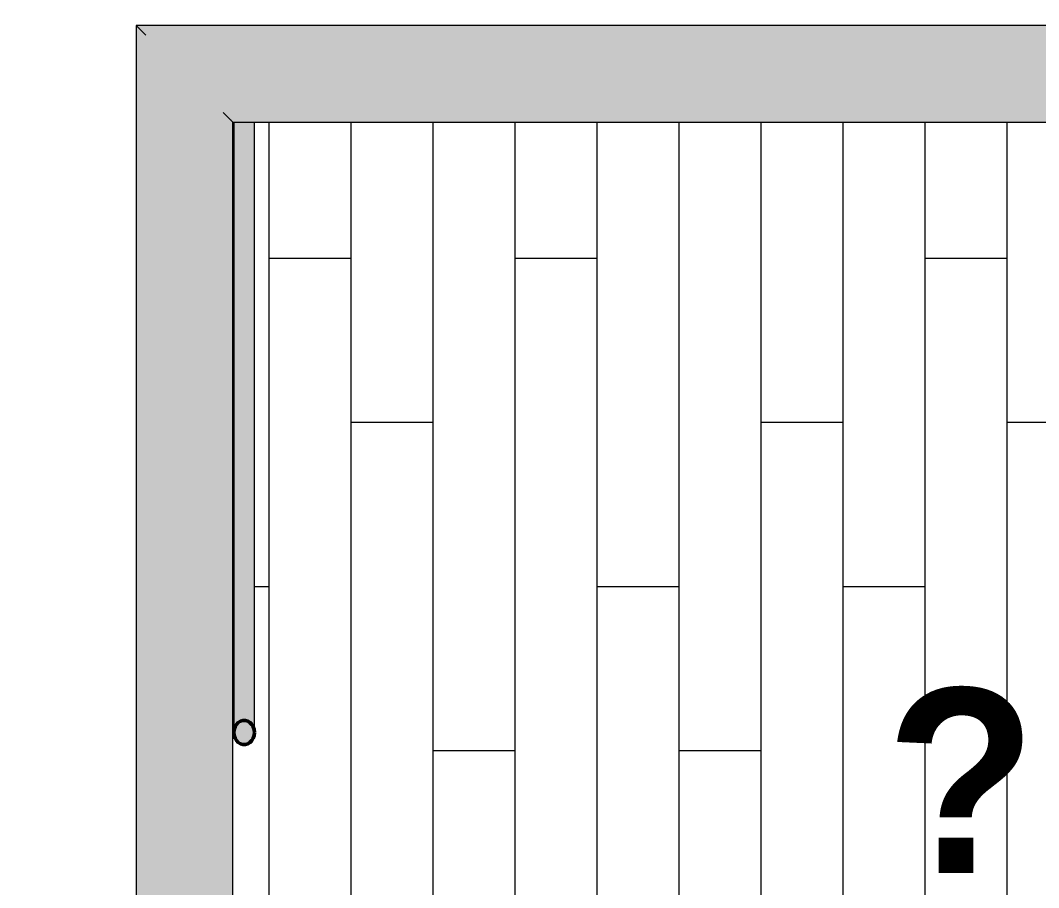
# Model space of a CAD drawing. Header units: inches. Extents: x -4218 to -1814, y 9706 to 12426.
# Drawn here: x -3065.59 to -3015.93, y 12142.15 to 12184.45 of the extents above; entities that cross this region are included whole.
import ezdxf

# ---------------------------------------------------------------- set-up
doc = ezdxf.new("R2010")
doc.units = ezdxf.units.IN
doc.header["$MEASUREMENT"] = 0
for name, color, linetype, lineweight in [('0-1', 7, 'Continuous', 5), ('0-2', 50, 'Continuous', 13), ('A-ANNO-DIMS', 211, 'Continuous', 9), ('A-ANNO-DIMS-96', 211, 'Continuous', 9), ('A-AREA-IDEN', 2, 'Continuous', 9), ('A-FLOR-HRAL-1', 254, 'Continuous', 9), ('A-FLOR-HRAL-2', 250, 'Continuous', 9), ('A-FLOR-PATT-1', 35, 'Continuous', 9), ('A-WALL-3', 10, 'Continuous', 50), ('A-WALL-4', 50, 'Continuous', 13), ('A-WALL-9', 135, 'Continuous', 13)]:
    doc.layers.add(name, color=color, linetype=linetype, lineweight=lineweight)
doc.styles.add('Century Gothic', font='ufonts.com_century-gothic.ttf', dxfattribs={"height": 9})
doc.styles.add('Century Gothic_B', font='GOTHICB.TTF', dxfattribs={"height": 9})
doc.dimstyles.new('OD__1_8__Tol__', dxfattribs={"dimscale": 12, "dimtxt": 9.397514, "dimasz": 1, "dimexe": 0.75, "dimexo": 0.5, "dimgap": 0.125, "dimtad": 1, "dimdec": 3, "dimrnd": 0.125, "dimzin": 3, "dimdsep": 46, "dimlunit": 4, "dimtxsty": 'Century Gothic', "dimblk1": 'OBLIQUE', "dimblk2": 'OBLIQUE', "dimsah": 1, "dimcen": 0.09, "dimdle": 0.75, "dimazin": 0, "dimtfac": 1, "dimtdec": 4, "dimtix": 1, "dimtmove": 0, "dimatfit": 3, "dimfxl": 1, "dimtvp": 1, "dimtfill": 1, "dimfrac": 2, "dimtolj": 1, "dimtzin": 0, "dimarcsym": 2})

# ---------------------------------------------------------------- blocks, each defined once
blk = doc.blocks.new('Railing - Railing-2571484-FLOOR PLAN - 3RD FLOOR')
at = {"layer": 'A-FLOR-HRAL-1'}
for points in [[(-3059.949, 12118.589), (-3059.476, 12118.589), (-3059.476, 12183.729), (-3059.949, 12184.186), (-3059.949, 12118.593)], [(-2946.372, 12183.729), (-2945.915, 12184.202), (-3059.933, 12184.186), (-3059.476, 12183.729), (-2949.251, 12183.729)], [(-3042.111, 12179.95), (-2950.151, 12179.95), (-2946.372, 12183.729), (-3059.476, 12183.729), (-3055.697, 12179.95), (-3050.553, 12179.95)], [(-3059.476, 12118.589), (-3055.697, 12118.589), (-3055.697, 12179.95), (-3059.476, 12183.729), (-3059.476, 12118.777)], [(-3055.224, 12179.477), (-2950.608, 12179.493), (-2950.151, 12179.95), (-3055.697, 12179.95), (-3055.24, 12179.493)], [(-3055.24, 12118.589), (-3055.224, 12118.589), (-3055.24, 12179.493), (-3055.697, 12179.95), (-3055.697, 12118.589), (-3055.288, 12118.589)]]:
    blk.add_hatch(color=256, dxfattribs=at).paths.add_polyline_path(points, flags=0)
at = {"layer": 'A-FLOR-HRAL-2'}
for p, q in [((-2945.899, 12184.202), (-3059.949, 12184.202)), ((-3059.949, 12184.202), (-3059.949, 12118.589)), ((-3055.224, 12179.477), (-2950.624, 12179.477)), ((-3055.224, 12118.589), (-3055.224, 12179.477))]:
    blk.add_line(p, q, dxfattribs=at)
for points, knots in [([(-3059.949, 12184.202), (-3059.949, 12184.202), (-3059.941, 12184.193), (-3059.914, 12184.167), (-3059.887, 12184.139), (-3059.858, 12184.111), (-3059.832, 12184.085), (-3059.804, 12184.056), (-3059.765, 12184.018), (-3059.722, 12183.975), (-3059.686, 12183.938), (-3059.648, 12183.901), (-3059.579, 12183.832), (-3059.518, 12183.77), (-3059.476, 12183.729)], [0, 0, 0, 0, 0.166667, 0.25, 0.333333, 0.416667, 0.458333, 0.5, 0.583333, 0.666667, 0.708333, 0.75, 0.833333, 1, 1, 1, 1]), ([(-3055.697, 12179.95), (-3055.655, 12179.908), (-3055.594, 12179.847), (-3055.515, 12179.768), (-3055.469, 12179.722), (-3055.434, 12179.687), (-3055.401, 12179.653), (-3055.369, 12179.622), (-3055.341, 12179.594), (-3055.315, 12179.568), (-3055.286, 12179.539), (-3055.259, 12179.512), (-3055.232, 12179.485), (-3055.225, 12179.477), (-3055.224, 12179.477)], [0, 0, 0, 0, 0.166667, 0.25, 0.333333, 0.375, 0.416667, 0.5, 0.541667, 0.583333, 0.666667, 0.75, 0.833333, 1, 1, 1, 1])]:
    blk.add_open_spline(points, degree=3, knots=knots, dxfattribs=at)
blk = doc.blocks.new('Walls 74 - Walls 1-2571515-FLOOR PLAN - 3RD FLOOR')
at = {"layer": 'A-WALL-9'}
for points in [[(-3054.179, 12149.721), (-3054.198, 12179.477), (-3055.179, 12179.477), (-3055.162, 12149.87), (-3055.033, 12150.134), (-3054.857, 12150.272), (-3054.619, 12150.306), (-3054.395, 12150.206), (-3054.237, 12149.995), (-3054.194, 12149.862)], [(-3054.619, 12149.136), (-3054.395, 12149.236), (-3054.237, 12149.447), (-3054.179, 12149.721), (-3054.246, 12150.012), (-3054.395, 12150.206), (-3054.55, 12150.279), (-3054.809, 12150.286), (-3054.963, 12150.206), (-3055.122, 12149.995), (-3055.179, 12149.721), (-3055.112, 12149.43), (-3054.963, 12149.236), (-3054.857, 12149.17)]]:
    blk.add_hatch(color=256, dxfattribs=at).paths.add_polyline_path(points, flags=0)
at = {"layer": 'A-WALL-3', "flags": 128}
for points in [[(-3054.179, 12149.721), (-3054.194, 12149.862), (-3054.237, 12149.995), (-3054.305, 12150.112), (-3054.395, 12150.206), (-3054.502, 12150.272), (-3054.619, 12150.306), (-3054.74, 12150.306), (-3054.857, 12150.272), (-3054.963, 12150.206), (-3055.054, 12150.112), (-3055.122, 12149.995), (-3055.165, 12149.862), (-3055.179, 12149.721)], [(-3055.179, 12149.721), (-3055.165, 12149.58), (-3055.122, 12149.447), (-3055.054, 12149.33), (-3054.963, 12149.236), (-3054.857, 12149.17), (-3054.74, 12149.136), (-3054.619, 12149.136), (-3054.502, 12149.17), (-3054.395, 12149.236), (-3054.305, 12149.33), (-3054.237, 12149.447), (-3054.194, 12149.58), (-3054.179, 12149.721)]]:
    blk.add_lwpolyline(points, dxfattribs=at)
at = {"layer": 'A-WALL-4'}
for p, q in [((-3055.179, 12179.477), (-3055.179, 12149.721)), ((-3054.179, 12149.721), (-3054.179, 12179.477))]:
    blk.add_line(p, q, dxfattribs=at)
blk = doc.blocks.new('CTR - 1st Phase - Shell_rvt-1-FLOOR PLAN - 3RD FLOOR')
at = {"layer": 'A-FLOR-PATT-1'}
h = blk.add_hatch(dxfattribs=at)
h.set_pattern_fill('FP_55', color=256, style=0, pattern_type=2)
h.set_pattern_definition([(270, (-3721.459, 11076.839), (4, 2e-16), []), (0, (-3721.459, 11076.839), (8, 8), [4, -28]), (0, (-3717.459, 11060.839), (8, 8), [4, -28])])
h.paths.add_polyline_path([(-3055.224, 12118.777), (-2950.624, 12118.777), (-2950.627, 12179.477), (-2950.686, 12179.477), (-2950.703, 12149.572), (-2950.811, 12149.33), (-2951.008, 12149.17), (-2951.125, 12149.136), (-2951.363, 12149.17), (-2951.56, 12149.33), (-2951.671, 12149.58), (-2951.686, 12149.862), (-2951.695, 12179.477), (-3054.179, 12179.477), (-3054.196, 12149.572), (-3054.305, 12149.33), (-3054.502, 12149.17), (-3054.619, 12149.136), (-3054.857, 12149.17), (-3055.054, 12149.33), (-3055.165, 12149.58), (-3055.179, 12149.862), (-3055.188, 12179.477), (-3055.224, 12179.477), (-3055.224, 12119.245)], flags=0)
at = {"layer": '0-2'}
for name in ['Railing - Railing-2571484-FLOOR PLAN - 3RD FLOOR', 'Walls 74 - Walls 1-2571515-FLOOR PLAN - 3RD FLOOR']:
    blk.add_blockref(name, (0, 0), dxfattribs=at)
blk = doc.blocks.new('DIMBLOCK3-FLOOR PLAN - 3RD FLOOR')
at = {"layer": 'A-ANNO-DIMS-96'}
for p, q in [((-3137.124, 12116.339), (-3137.124, 12244.857)), ((-2935.524, 12116.339), (-2935.524, 12244.857)), ((-3137.124, 12235.857), (-2935.524, 12235.857)), ((-3137.124, 12235.857), (-3137.124, 12116.339)), ((-2935.524, 12235.857), (-2935.524, 12116.339))]:
    blk.add_line(p, q, dxfattribs=at)
at = {"layer": 'A-ANNO-DIMS-96', "lineweight": 50}
for p, q in [((-3137.124, 12235.857), (-3131.124, 12241.857)), ((-2935.524, 12235.857), (-2929.524, 12241.857)), ((-3137.124, 12235.857), (-3143.124, 12229.857)), ((-2935.524, 12235.857), (-2941.524, 12229.857))]:
    blk.add_line(p, q, dxfattribs=at)
at = {"layer": 'A-ANNO-DIMS-96', "color": 0, "insert": (-3067.052, 12248.893), "char_height": 9, "width": 73.74811, "attachment_point": 1, "line_spacing_factor": 0.984502, "style": 'Century Gothic', "bg_fill": 3, "box_fill_scale": 1.25, "bg_fill_color": 256, "bg_fill_true_color": 13158600, "bg_fill_transparency": 0}
blk.add_mtext('16\' - 9 5/8"', dxfattribs=at)
blk = doc.blocks.new('_Oblique')
at = {"color": 0, "linetype": 'ByBlock', "lineweight": -2}
blk.add_line((-0.5, -0.5), (0.5, 0.5), dxfattribs=at)

msp = doc.modelspace()

# ---------------------------------------------------------------- block references
at = {"layer": '0-1'}
msp.add_blockref('CTR - 1st Phase - Shell_rvt-1-FLOOR PLAN - 3RD FLOOR', (0, 0), dxfattribs=at)

# ---------------------------------------------------------------- texts
at = {"layer": 'A-AREA-IDEN', "insert": (-3023.37675, 12151.86491), "char_height": 9, "width": 8.787, "attachment_point": 1, "style": 'Century Gothic_B'}
msp.add_mtext('\\fCentury Gothic|b1|i0|c0|p34|;?', dxfattribs=at)

# ---------------------------------------------------------------- next in the draw order: dimensions: what is measured, and where the dimension line sits
at = {"layer": 'A-ANNO-DIMS'}
dim = msp.add_linear_dim(base=(-2935.52374, 12235.85696), p1=(-3137.12374, 12110.3394), p2=(-2935.52374, 12110.3394), dimstyle='OD__1_8__Tol__', override={"dimpost": '<>', "dimfxl": 201.6}, dxfattribs=at)
dim.commit()
dim.dimension.update_dxf_attribs({"geometry": 'DIMBLOCK3-FLOOR PLAN - 3RD FLOOR', "text_midpoint": (-3036.32374, 12242.58198)})

doc.saveas('drawing.dxf')
